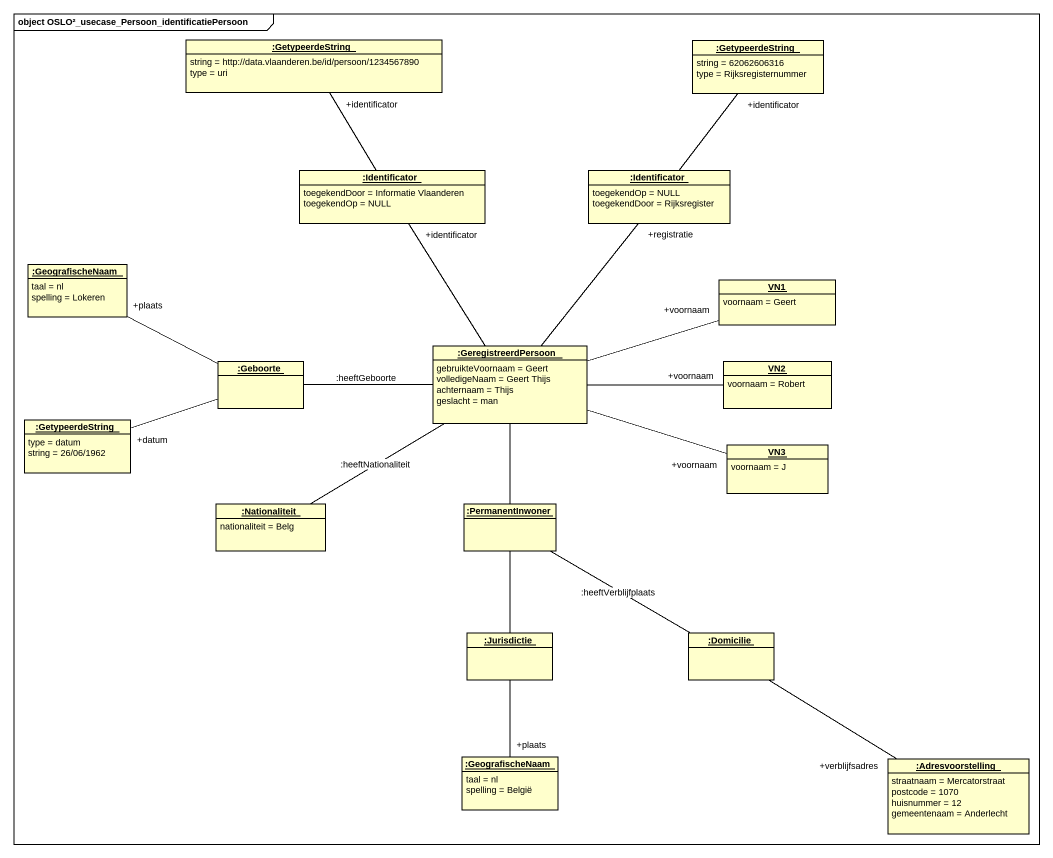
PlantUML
@startuml
mainframe object OSLO²_usecase_Persoon_identificatiePersoon
hide circle
hide empty members
object ":GetypeerdeString" as GetypeerdeString {
  string = http://data.vlaanderen.be/id/persoon/1234567890
  type = uri
}
object ":GetypeerdeString" as GetypeerdeString_2 {
  string = 62062606316
  type = Rijksregisternummer
}
object ":Identificator" as Identificator {
  toegekendDoor = Informatie Vlaanderen
  toegekendOp = NULL
}
object ":Identificator" as Identificator_2 {
  toegekendOp = NULL
  toegekendDoor = Rijksregister
}
object ":GeografischeNaam" as GeografischeNaam {
  taal = nl
  spelling = Lokeren
}
object VN1 {
  voornaam = Geert
}
object ":Geboorte" as Geboorte
object ":GeregistreerdPersoon" as GeregistreerdPersoon {
  gebruikteVoornaam = Geert
  volledigeNaam = Geert Thijs
  achternaam = Thijs
  geslacht = man
}
object VN2 {
  voornaam = Robert
}
object ":GetypeerdeString" as GetypeerdeString_3 {
  type = datum
  string = 26/06/1962
}
object VN3 {
  voornaam = J
}
object ":Nationaliteit" as Nationaliteit {
  nationaliteit = Belg
}
object ":PermanentInwoner" as PermanentInwoner
object ":Jurisdictie" as Jurisdictie
object ":Domicilie" as Domicilie
object ":GeografischeNaam" as GeografischeNaam_2 {
  taal = nl
  spelling = België
}
object ":Adresvoorstelling" as Adresvoorstelling {
  straatnaam = Mercatorstraat
  postcode = 1070
  huisnummer = 12
  gemeentenaam = Anderlecht
}
Identificator -up- "+identificator" GetypeerdeString
Identificator_2 -up- "+identificator" GetypeerdeString_2
Geboorte -left- "+plaats" GeografischeNaam
Geboorte -left- "+datum" GetypeerdeString_3
GeregistreerdPersoon -up- "+identificator" Identificator
GeregistreerdPersoon -up- "+registratie" Identificator_2
GeregistreerdPersoon -right- "+voornaam" VN1
GeregistreerdPersoon -left- Geboorte : :heeftGeboorte
GeregistreerdPersoon -right- "+voornaam" VN2
GeregistreerdPersoon -right- "+voornaam" VN3
GeregistreerdPersoon -left- Nationaliteit : :heeftNationaliteit
GeregistreerdPersoon -- PermanentInwoner
PermanentInwoner -- Jurisdictie
PermanentInwoner -right- Domicilie : :heeftVerblijfplaats
Jurisdictie -- "+plaats" GeografischeNaam_2
Domicilie -- "+verblijfsadres" Adresvoorstelling
@enduml
